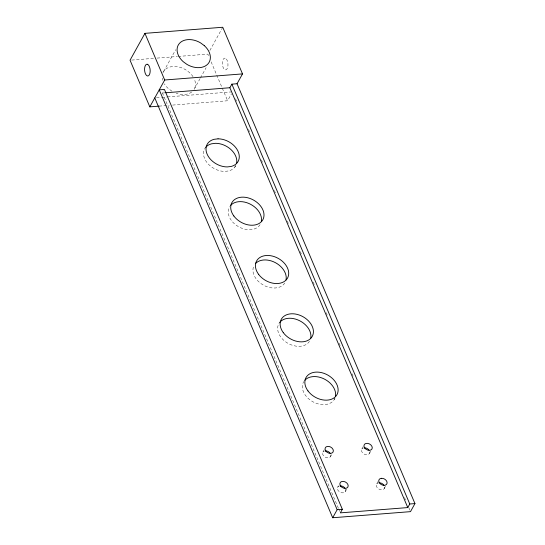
<?xml version="1.0" encoding="UTF-8"?>
<svg xmlns="http://www.w3.org/2000/svg" width="545" height="545" viewBox="0 0 545 545"><rect width="100%" height="100%" fill="white"/><g stroke="black" fill="none" stroke-linecap="round" stroke-linejoin="round"><path stroke-width="0.41" stroke-dasharray="2.73 2.04" d="M163.636 71.456L175.708 49.677M338.356 508.165L162.444 93.025L163.636 90.879M209.866 50.481L222.742 27.25M200.063 78.63L194.027 89.523A17.685 12.726 29 0 0 194.395 79.27M200.465 77.908L206.099 67.743M172.642 105.076L227.619 100.764L231.434 93.876M234.738 167.261L235.801 165.339M334.194 399.635L334.909 398.361M322.919 452.098L324.336 449.536M330.522 456.615L331.585 454.694M337.743 487.08L338.459 485.806M361.826 449.046L363.243 446.484M345.346 491.597L346.763 489.042M369.421 453.563L370.838 451.001M376.752 483.885L378.169 481.324M384.15 488.695L385.567 486.14M131.733 60.079L153.724 58.356M157.11 58.09L177.404 56.503M178.249 56.435L207.849 54.112L209.171 57.225M162.444 93.025L164.971 92.827M156.463 97.78L160.693 97.446M161.538 97.378L166.613 96.983M167.458 96.915L230.889 91.942M159.113 106.132L169.263 105.342M172.022 91.247L168.316 88.542A17.685 12.726 29 0 1 164.392 83.882M235.569 98.856L236.564 101.207M248.513 129.403L249.508 131.754M261.457 159.951L262.452 162.301M274.401 190.505L275.402 192.855M287.351 221.052L288.346 223.402M300.295 251.599L301.29 253.95M313.239 282.147L314.233 284.497M326.183 312.694L327.177 315.044M339.126 343.241L340.121 345.591M352.07 373.788L353.065 376.139M404.513 497.551L405.514 499.901M408.832 507.736L409.826 510.086M211.147 61.892L227.619 100.764M338.69 508.948L339.685 511.299M369.762 451.914A4.421 3.181 29 0 1 363.924 453.992A4.421 3.181 29 0 1 363.188 448.004M384.606 487.094A4.421 3.181 29 0 1 382.699 489.655L381.711 489.798A4.421 3.181 29 0 1 376.684 486.855A4.421 3.181 29 0 1 378.203 482.925M345.435 489.035A4.421 3.181 29 0 1 343.364 492.803A4.421 3.181 29 0 1 337.975 490.248A4.421 3.181 29 0 1 339.106 486.038M330.863 454.966A4.421 3.181 29 0 1 325.018 457.044A4.421 3.181 29 0 1 324.282 451.056M235.665 165.878A17.685 12.726 29 0 1 228.757 170.919L224.772 171.409A17.685 12.726 29 0 1 207.488 163.193A17.685 12.726 29 0 1 205.097 148.131M260.067 224.703A17.685 12.726 29 0 1 238.063 226.427A17.685 12.726 29 0 1 229.677 206.637M284.776 283.012A17.685 12.726 29 0 1 263.269 285.028A17.685 12.726 29 0 1 253.977 265.667M309.485 341.327A17.685 12.726 29 0 1 287.481 343.05A17.685 12.726 29 0 1 279.095 323.26M334.957 398.157A17.685 12.726 29 0 1 313.198 401.931A17.685 12.726 29 0 1 303.803 381.568M191.745 91.996A17.685 12.726 29 0 1 176.185 93.215M162.737 80.244A17.685 12.726 29 0 1 162.267 78.044M162.873 72.935A17.685 12.726 29 0 1 185.641 69.733L189.34 72.437A17.685 12.726 29 0 1 193.271 77.09M225.187 58.172L224.458 58.179A5.893 2.773 85.5 0 0 222.401 64.01A5.893 2.773 85.5 0 0 225.174 69.835L225.903 69.835A5.893 2.773 85.5 0 0 227.96 64.003A5.893 2.773 85.5 0 0 225.187 58.172"/><path stroke-width="0.82" d="M154.773 97.909L332.682 517.75L410.487 511.646L414.956 503.587L237.048 83.746L242.511 73.902L222.742 27.25L144.936 33.354L130.044 60.216L149.814 106.861L159.113 106.132M149.814 106.861L164.699 79.999L144.936 33.354M332.682 517.75L337.151 509.691L159.242 89.85L164.427 89.441L342.335 509.282L340.353 512.865L407.783 507.579L229.874 87.738L231.863 84.155L237.048 83.746M407.783 507.579L409.772 503.996L231.863 84.155M378.973 482.809L379.184 482.781A4.421 3.181 29 0 1 383.953 485.275M164.699 79.999L242.511 73.902M165.816 92.759L229.874 87.738M337.151 509.691L342.335 509.282M409.772 503.996L414.956 503.587M364.142 447.806A4.421 3.181 29 0 1 368.999 450.102M340.06 485.84A4.421 3.181 29 0 1 344.917 488.143M325.236 450.858A4.421 3.181 29 0 1 330.093 453.154M205.588 147.457A17.685 12.726 29 0 1 211.569 143.805L215.554 143.315A17.685 12.726 29 0 1 236.51 163.698M230.692 205.308A17.685 12.726 29 0 1 250.673 204.348A17.685 12.726 29 0 1 261.314 221.611M255.401 263.623A17.685 12.726 29 0 1 275.382 262.656A17.685 12.726 29 0 1 286.023 279.926M279.571 322.579A17.685 12.726 29 0 1 299.58 320.698A17.685 12.726 29 0 1 310.732 338.234M304.825 380.246A17.685 12.726 29 0 1 324.8 379.279A17.685 12.726 29 0 1 335.441 396.542M381.67 478.306L380.683 478.449A4.421 3.181 29 0 0 379.163 482.38A4.421 3.181 29 0 0 384.191 485.322L385.179 485.173A4.421 3.181 29 0 0 386.698 481.249A4.421 3.181 29 0 0 381.67 478.306M218.034 138.832L214.049 139.322A17.685 12.726 29 0 0 207.379 154.76A17.685 12.726 29 0 0 227.251 166.927L231.237 166.436A17.685 12.726 29 0 0 237.906 151.006A17.685 12.726 29 0 0 218.034 138.832M147.382 64.276L146.653 64.276A5.893 2.773 85.5 0 0 144.595 70.107A5.893 2.773 85.5 0 0 147.368 75.939L148.09 75.939A5.893 2.773 85.5 0 0 150.154 70.107A5.893 2.773 85.5 0 0 147.382 64.276M204.232 45.569L200.533 42.864A17.685 12.726 29 0 0 179.543 43.266A17.685 12.726 29 0 0 183.209 61.68L186.915 64.385A17.685 12.726 29 0 0 207.897 63.983A17.685 12.726 29 0 0 204.232 45.569M364.734 448.024A4.421 3.181 29 0 0 371.908 449.087A4.421 3.181 29 0 0 367.677 443.371A4.421 3.181 29 0 0 364.734 448.024M340.652 486.065A4.421 3.181 29 0 0 347.826 487.121A4.421 3.181 29 0 0 343.602 481.405A4.421 3.181 29 0 0 340.652 486.065M325.828 451.076A4.421 3.181 29 0 0 333.002 452.132A4.421 3.181 29 0 0 328.778 446.416A4.421 3.181 29 0 0 325.828 451.076M233.859 215.997A17.685 12.726 29 0 0 262.554 220.228A17.685 12.726 29 0 0 245.652 197.358A17.685 12.726 29 0 0 233.859 215.997M258.568 274.305A17.685 12.726 29 0 0 287.263 278.536A17.685 12.726 29 0 0 270.361 255.673A17.685 12.726 29 0 0 258.568 274.305M283.277 332.614A17.685 12.726 29 0 0 311.972 336.851A17.685 12.726 29 0 0 295.07 313.981A17.685 12.726 29 0 0 283.277 332.614M307.986 390.929A17.685 12.726 29 0 0 336.681 395.159A17.685 12.726 29 0 0 319.779 372.296A17.685 12.726 29 0 0 307.986 390.929"/></g></svg>
